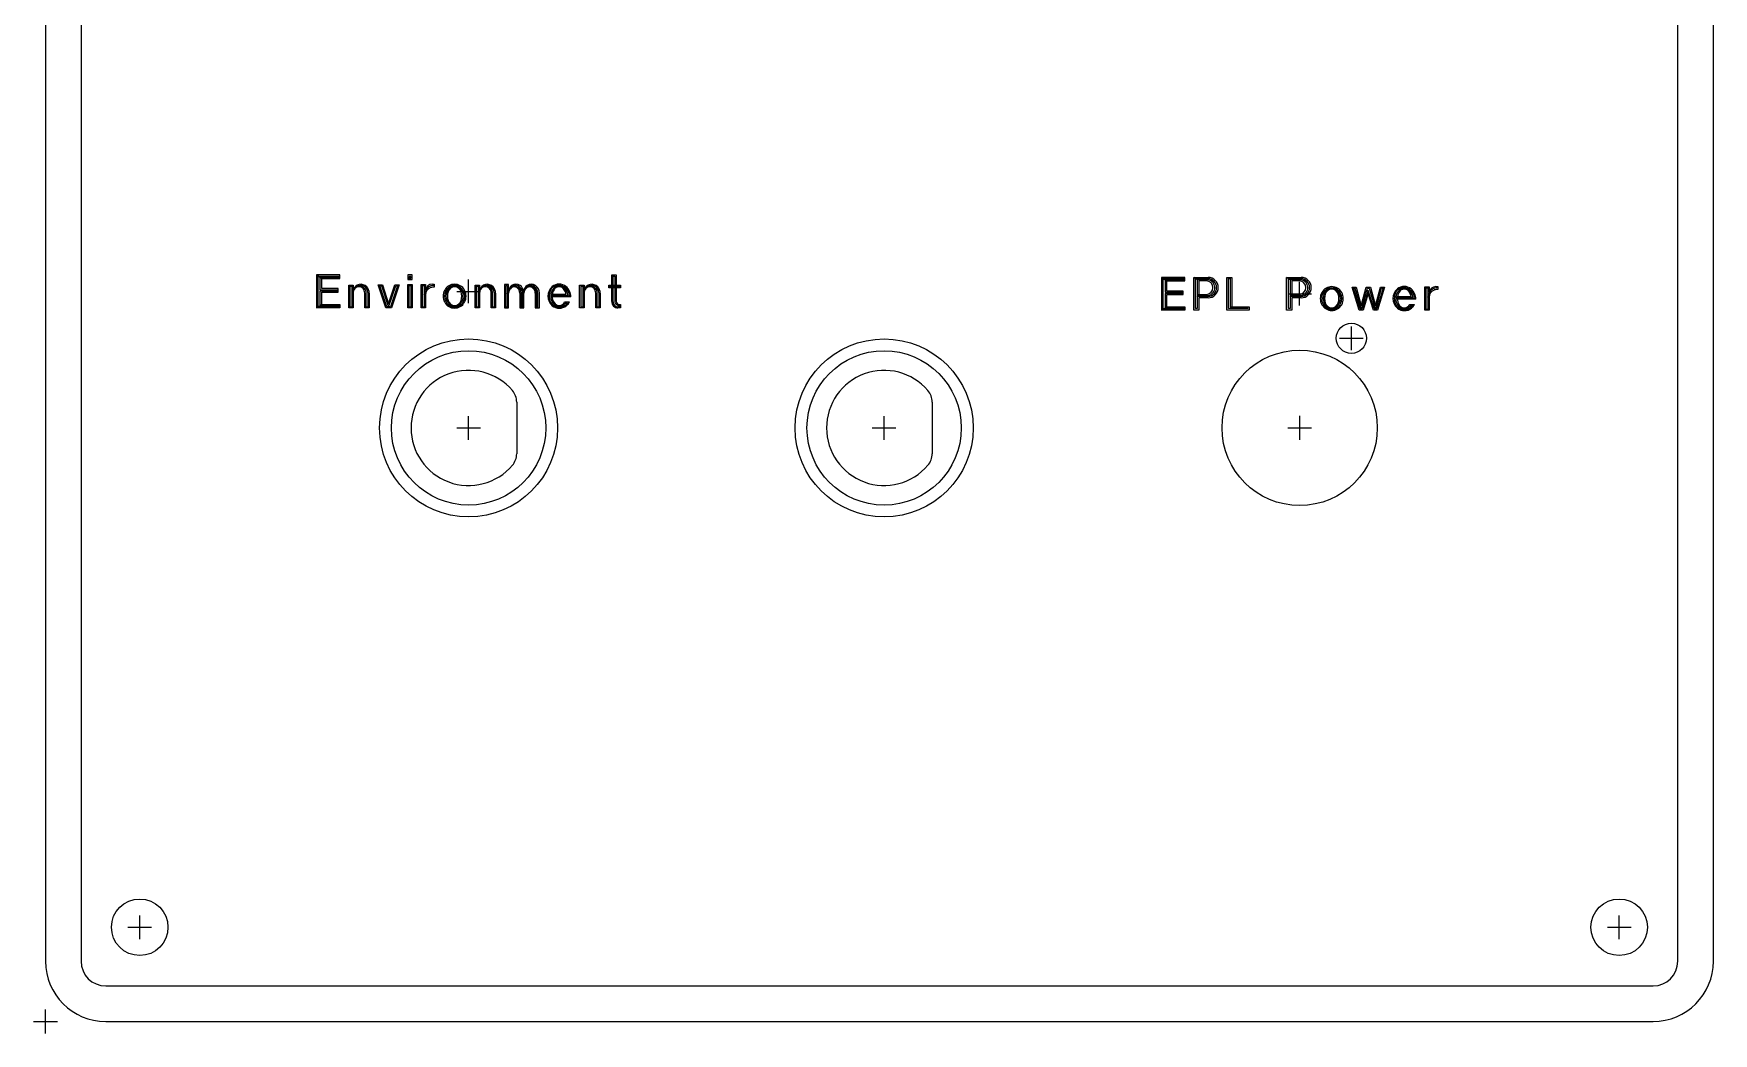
# Model space of a CAD drawing. Header units: millimetres. Extents: x -1 to 140, y -1 to 324.
# Drawn here: x -1 to 140.5, y -1 to 83.2 of the extents above; entities that cross this region are included whole.
import ezdxf

# ---------------------------------------------------------------- set-up
doc = ezdxf.new("R2010")
doc.units = ezdxf.units.MM
doc.layers.add('Contour', color=7, linetype='CONTINUOUS')
doc.layers.add('Engraving', color=7, linetype='CONTINUOUS')

msp = doc.modelspace()

# ---------------------------------------------------------------- linework, layer by layer
at = {"layer": 'Contour', "color": 7, "linetype": 'CONTINUOUS'}
for p, q in [((0, 318.77), (0, 5.08)), ((0, 318.77), (0, 5.08)), ((0, 318.77), (0, 5.08)), ((3, 318.77), (3, 5.08)), ((3, 318.77), (3, 5.08)), ((137.492, 5.08), (137.492, 318.77)), ((137.492, 5.08), (137.492, 318.77)), ((140.492, 5.08), (140.492, 318.77)), ((140.492, 5.08), (140.492, 318.77)), ((140.492, 5.08), (140.492, 318.77)), ((35.64, 60.5), (35.64, 62.5)), ((105.64, 60.301), (105.64, 62.301)), ((34.64, 61.5), (36.64, 61.5)), ((104.64, 61.301), (106.64, 61.301)), ((109.999, 56.55), (109.999, 58.55)), ((108.999, 57.55), (110.999, 57.55)), ((35.64, 49), (35.64, 51)), ((35.64, 49), (35.64, 51)), ((35.64, 49), (35.64, 51)), ((35.64, 49), (35.64, 51)), ((39.69, 52.173), (39.69, 47.827)), ((70.64, 49), (70.64, 51)), ((70.64, 49), (70.64, 51)), ((70.64, 49), (70.64, 51)), ((70.64, 49), (70.64, 51)), ((74.69, 52.173), (74.69, 47.827)), ((105.643, 49.006), (105.643, 51.006)), ((34.64, 50), (36.64, 50)), ((34.64, 50), (36.64, 50)), ((34.64, 50), (36.64, 50)), ((34.64, 50), (36.64, 50)), ((69.64, 50), (71.64, 50)), ((69.64, 50), (71.64, 50)), ((69.64, 50), (71.64, 50)), ((69.64, 50), (71.64, 50)), ((104.643, 50.006), (106.643, 50.006)), ((7.938, 6.938), (7.938, 8.938)), ((132.558, 6.938), (132.558, 8.938)), ((6.938, 7.938), (8.938, 7.938)), ((131.558, 7.938), (133.558, 7.938)), ((3, 5.08), (3, 5.08)), ((3, 5.08), (3, 5.08)), ((5.08, 3), (135.412, 3)), ((5.08, 3), (135.412, 3)), ((135.412, 3), (135.412, 3)), ((135.412, 3), (135.412, 3)), ((-1, 0), (1, 0)), ((0, -1), (0, 1)), ((5.08, 0), (135.412, 0)), ((5.08, 0), (135.412, 0)), ((5.08, 0), (135.412, 0))]:
    msp.add_line(p, q, dxfattribs=at)
for centre, radius in [((109.999, 57.55), 1.27), ((35.64, 50), 7.5), ((70.64, 50), 7.5), ((35.64, 50), 6.5), ((70.64, 50), 6.5), ((105.643, 50.006), 6.54), ((7.938, 7.938), 2.381), ((132.558, 7.938), 2.381)]:
    msp.add_circle(centre, radius, dxfattribs=at)
for centre, radius, start, end in [((35.64, 50), 4.85, 40.42575, -40.42575), ((70.64, 50), 4.85, 40.42575, -40.42575), ((38.19, 52.172), 1.5, 360.0382, 40.43146), ((73.19, 52.172), 1.5, 360.0382, 40.43146), ((38.19, 47.828), 1.5, 319.56854, -0.0382), ((73.19, 47.828), 1.5, 319.56854, -0.0382), ((5.08, 5.08), 5.08, 180, 270), ((5.08, 5.08), 5.08, 180, 270), ((5.08, 5.08), 5.08, 180, 270), ((5.08, 5.08), 2.08, 180, 270), ((5.08, 5.08), 2.08, 180, 270), ((135.412, 5.08), 5.08, -90, 0), ((135.412, 5.08), 2.08, -90, 0), ((135.412, 5.08), 5.08, -90, 0), ((135.412, 5.08), 2.08, -90, 0), ((135.412, 5.08), 5.08, -90, 0)]:
    msp.add_arc(centre, radius, start, end, dxfattribs=at)
at = {"layer": 'Engraving', "color": 255, "linetype": 'CONTINUOUS'}
for p, q in [((22.977, 62.796), (22.833, 62.882)), ((22.833, 62.882), (22.833, 60.119)), ((24.79, 62.882), (22.833, 62.882)), ((22.833, 62.882), (23.265, 62.594)), ((23.265, 62.594), (22.833, 62.882)), ((22.977, 62.796), (24.704, 62.796)), ((22.977, 60.205), (22.977, 62.796)), ((24.704, 62.681), (23.121, 62.681)), ((23.121, 62.681), (23.121, 61.644)), ((23.265, 61.731), (23.265, 62.594)), ((23.265, 62.594), (24.79, 62.594)), ((24.704, 62.796), (24.704, 62.681)), ((24.79, 62.594), (24.79, 62.882)), ((30.892, 62.882), (30.518, 62.882)), ((30.518, 62.882), (30.518, 62.508)), ((30.633, 62.623), (30.518, 62.508)), ((30.518, 62.508), (30.892, 62.508)), ((30.777, 62.767), (30.633, 62.767)), ((30.633, 62.767), (30.633, 62.623)), ((30.633, 62.623), (30.777, 62.623)), ((30.777, 62.623), (30.777, 62.767)), ((30.892, 62.508), (30.892, 62.882)), ((47.815, 62.796), (47.7, 62.882)), ((47.7, 62.882), (48.074, 62.882)), ((47.7, 60.637), (47.7, 62.882)), ((47.815, 62.796), (47.959, 62.796)), ((47.815, 60.608), (47.815, 62.796)), ((47.959, 62.796), (47.959, 60.666)), ((48.074, 62.882), (48.074, 60.666)), ((94.157, 62.597), (94.013, 62.683)), ((94.013, 62.683), (94.013, 59.92)), ((95.97, 62.683), (94.013, 62.683)), ((94.013, 62.683), (94.445, 62.395)), ((94.445, 62.395), (94.013, 62.683)), ((94.157, 62.597), (95.884, 62.597)), ((94.157, 60.006), (94.157, 62.597)), ((95.884, 62.482), (94.301, 62.482)), ((94.301, 62.482), (94.301, 61.445)), ((94.445, 61.532), (94.445, 62.395)), ((94.445, 62.395), (95.97, 62.395)), ((95.884, 62.597), (95.884, 62.482)), ((95.97, 62.395), (95.97, 62.683)), ((97.006, 62.482), (96.719, 62.683)), ((96.719, 62.683), (97.927, 62.683)), ((96.719, 59.92), (96.719, 62.683)), ((96.863, 60.064), (96.863, 62.568)), ((96.863, 62.568), (97.927, 62.568)), ((97.006, 62.482), (97.006, 60.064)), ((97.899, 62.482), (97.006, 62.482)), ((97.784, 62.395), (97.15, 62.395)), ((97.15, 62.395), (97.15, 61.244)), ((99.51, 59.92), (99.51, 62.683)), ((99.51, 62.683), (99.942, 62.683)), ((99.654, 60.064), (99.654, 62.597)), ((99.654, 62.597), (99.798, 62.597)), ((99.798, 62.597), (99.798, 60.208)), ((99.942, 62.683), (99.942, 60.208)), ((104.835, 62.482), (104.547, 62.683)), ((104.547, 62.683), (105.756, 62.683)), ((104.547, 59.92), (104.547, 62.683)), ((104.691, 60.064), (104.691, 62.568)), ((104.691, 62.568), (105.756, 62.568)), ((104.835, 62.482), (104.835, 60.064)), ((105.727, 62.482), (104.835, 62.482)), ((105.612, 62.395), (104.979, 62.395)), ((104.979, 62.395), (104.979, 61.244)), ((23.121, 61.644), (24.589, 61.644)), ((24.589, 61.529), (23.121, 61.529)), ((23.121, 61.529), (23.121, 60.32)), ((24.646, 61.731), (23.265, 61.731)), ((23.265, 60.407), (23.265, 61.443)), ((23.265, 61.443), (24.646, 61.443)), ((24.589, 61.644), (24.589, 61.529)), ((24.646, 61.443), (24.646, 61.731)), ((25.539, 60.119), (25.539, 62.019)), ((25.539, 62.019), (25.913, 62.019)), ((25.654, 60.177), (25.654, 61.932)), ((25.654, 61.932), (25.798, 61.932)), ((25.798, 61.932), (25.913, 62.019)), ((25.798, 61.932), (25.798, 60.177)), ((25.913, 62.019), (25.913, 60.119)), ((25.913, 62.019), (25.913, 61.616)), ((26.891, 60.119), (26.891, 61.357)), ((27.006, 60.177), (27.006, 61.414)), ((27.15, 61.414), (27.15, 60.177)), ((27.265, 61.357), (27.265, 60.119)), ((28.676, 60.119), (28.014, 62.047)), ((28.014, 62.047), (28.388, 62.047)), ((28.762, 60.205), (28.158, 61.961)), ((28.158, 61.961), (28.302, 61.961)), ((28.302, 61.961), (28.388, 62.047)), ((28.302, 61.961), (28.848, 60.349)), ((28.388, 62.047), (28.906, 60.464)), ((28.906, 60.464), (29.424, 62.047)), ((28.964, 60.349), (29.51, 61.961)), ((29.654, 61.961), (29.05, 60.205)), ((29.798, 62.047), (29.136, 60.119)), ((29.424, 62.047), (29.798, 62.047)), ((29.51, 61.961), (29.654, 61.961)), ((30.518, 60.119), (30.518, 62.076)), ((30.518, 62.076), (30.892, 62.076)), ((30.633, 60.177), (30.633, 61.99)), ((30.633, 61.99), (30.777, 61.99)), ((30.777, 61.99), (30.892, 62.076)), ((30.777, 61.99), (30.777, 60.177)), ((30.892, 62.076), (30.892, 60.119)), ((31.64, 60.119), (31.64, 62.076)), ((31.64, 62.076), (32.014, 62.076)), ((31.755, 60.177), (31.755, 61.99)), ((31.755, 61.99), (31.899, 61.99)), ((31.899, 61.99), (31.899, 60.177)), ((31.899, 61.99), (31.899, 61.213)), ((31.899, 61.213), (32.072, 61.616)), ((32.014, 62.076), (32.014, 61.616)), ((32.014, 61.213), (32.014, 60.119)), ((32.59, 62.105), (32.734, 62.105)), ((32.648, 61.99), (32.734, 62.105)), ((32.734, 62.105), (32.734, 61.846)), ((33.712, 61.529), (33.626, 61.616)), ((33.626, 61.616), (33.914, 61.472)), ((34, 61.788), (33.712, 61.529)), ((36.188, 60.119), (36.188, 62.019)), ((36.188, 62.019), (36.562, 62.019)), ((36.303, 60.177), (36.303, 61.932)), ((36.303, 61.932), (36.447, 61.932)), ((36.447, 61.932), (36.562, 62.019)), ((36.447, 61.932), (36.447, 60.177)), ((36.562, 62.019), (36.562, 60.119)), ((36.562, 62.019), (36.562, 61.616)), ((37.54, 60.119), (37.54, 61.357)), ((37.656, 60.177), (37.656, 61.414)), ((37.799, 61.414), (37.799, 60.177)), ((37.915, 61.357), (37.915, 60.119)), ((39.008, 62.076), (38.663, 62.076)), ((38.663, 62.076), (38.663, 60.119)), ((38.778, 60.177), (38.778, 61.99)), ((38.778, 61.99), (38.893, 61.99)), ((38.893, 61.99), (38.893, 60.177)), ((38.893, 61.99), (38.893, 61.299)), ((38.893, 61.299), (39.037, 61.616)), ((39.008, 61.616), (39.008, 62.076)), ((39.008, 60.119), (39.008, 61.357)), ((39.958, 61.357), (39.958, 60.119)), ((40.073, 61.357), (40.073, 60.177)), ((40.188, 60.177), (40.188, 61.299)), ((40.303, 60.119), (40.303, 61.357)), ((41.253, 61.357), (41.253, 60.119)), ((41.368, 61.357), (41.368, 60.177)), ((41.483, 60.177), (41.483, 61.357)), ((41.599, 60.119), (41.599, 61.357)), ((42.692, 61.098), (42.692, 61.27)), ((42.692, 61.27), (43.843, 61.27)), ((44.131, 61.098), (42.692, 61.098)), ((44.246, 61.04), (42.692, 61.04)), ((42.75, 61.184), (43.987, 61.184)), ((44.995, 60.119), (44.995, 62.019)), ((44.995, 62.019), (45.369, 62.019)), ((45.11, 60.177), (45.11, 61.932)), ((45.11, 61.932), (45.254, 61.932)), ((45.254, 61.932), (45.369, 62.019)), ((45.254, 61.932), (45.254, 60.177)), ((45.369, 62.019), (45.369, 60.119)), ((45.369, 62.019), (45.369, 61.616)), ((46.347, 60.119), (46.347, 61.357)), ((46.463, 60.177), (46.463, 61.414)), ((46.606, 61.414), (46.606, 60.177)), ((46.722, 61.357), (46.722, 60.119)), ((47.441, 61.788), (47.441, 62.019)), ((47.441, 62.019), (48.448, 62.019)), ((48.448, 61.788), (47.441, 61.788)), ((47.499, 61.903), (48.362, 61.903)), ((48.362, 61.903), (48.448, 62.019)), ((48.448, 62.019), (48.448, 61.788)), ((94.301, 61.445), (95.769, 61.445)), ((95.769, 61.33), (94.301, 61.33)), ((94.301, 61.33), (94.301, 60.121)), ((95.826, 61.532), (94.445, 61.532)), ((94.445, 60.208), (94.445, 61.244)), ((94.445, 61.244), (95.826, 61.244)), ((95.769, 61.445), (95.769, 61.33)), ((95.826, 61.244), (95.826, 61.532)), ((97.006, 61.071), (97.15, 61.244)), ((97.927, 61.071), (97.006, 61.071)), ((97.15, 61.244), (97.784, 61.244)), ((97.15, 61.244), (97.15, 61.158)), ((97.15, 61.158), (97.956, 61.158)), ((97.927, 60.956), (97.15, 60.956)), ((97.15, 60.956), (97.15, 59.92)), ((104.835, 61.071), (104.979, 61.244)), ((105.756, 61.071), (104.835, 61.071)), ((104.979, 61.244), (105.612, 61.244)), ((104.979, 61.244), (104.979, 61.158)), ((104.979, 61.158), (105.785, 61.158)), ((105.756, 60.956), (104.979, 60.956)), ((104.979, 60.956), (104.979, 59.92)), ((107.598, 61.33), (107.512, 61.417)), ((107.512, 61.417), (107.799, 61.273)), ((107.886, 61.589), (107.598, 61.33)), ((110.649, 59.92), (110.073, 61.848)), ((110.073, 61.848), (110.39, 61.848)), ((110.706, 60.035), (110.188, 61.762)), ((110.188, 61.762), (110.303, 61.762)), ((110.303, 61.762), (110.39, 61.848)), ((110.303, 61.762), (110.764, 60.15)), ((110.39, 61.848), (110.821, 60.294)), ((110.821, 60.294), (111.253, 61.848)), ((110.879, 60.15), (111.368, 61.762)), ((111.426, 61.589), (110.937, 60.035)), ((111.426, 61.33), (110.994, 59.92)), ((111.253, 61.848), (111.599, 61.848)), ((111.368, 61.762), (111.483, 61.762)), ((111.915, 60.035), (111.426, 61.589)), ((111.858, 59.92), (111.426, 61.33)), ((111.483, 61.762), (111.973, 60.15)), ((111.599, 61.848), (112.03, 60.294)), ((112.03, 60.294), (112.462, 61.848)), ((112.088, 60.15), (112.548, 61.762)), ((112.663, 61.762), (112.145, 60.035)), ((112.779, 61.848), (112.203, 59.92)), ((112.462, 61.848), (112.779, 61.848)), ((112.548, 61.762), (112.663, 61.762)), ((113.872, 60.899), (113.872, 61.071)), ((113.872, 61.071), (115.023, 61.071)), ((115.311, 60.899), (113.872, 60.899)), ((113.93, 60.985), (115.167, 60.985)), ((116.175, 59.92), (116.175, 61.877)), ((116.175, 61.877), (116.549, 61.877)), ((116.29, 59.978), (116.29, 61.791)), ((116.29, 61.791), (116.434, 61.791)), ((116.434, 61.791), (116.434, 59.978)), ((116.434, 61.791), (116.434, 61.014)), ((116.434, 61.014), (116.606, 61.417)), ((116.549, 61.877), (116.549, 61.417)), ((116.549, 61.014), (116.549, 59.92)), ((117.125, 61.906), (117.268, 61.906)), ((117.182, 61.791), (117.268, 61.906)), ((117.268, 61.906), (117.268, 61.647)), ((22.833, 60.119), (23.265, 60.407)), ((22.833, 60.119), (23.265, 60.407)), ((24.79, 60.119), (22.833, 60.119)), ((24.733, 60.205), (22.977, 60.205)), ((23.121, 60.32), (24.733, 60.32)), ((23.265, 60.407), (24.79, 60.407)), ((24.733, 60.32), (24.733, 60.205)), ((24.79, 60.407), (24.79, 60.119)), ((25.913, 60.119), (25.539, 60.119)), ((25.798, 60.177), (25.654, 60.177)), ((27.265, 60.119), (26.891, 60.119)), ((27.15, 60.177), (27.006, 60.177)), ((29.136, 60.119), (28.676, 60.119)), ((29.05, 60.205), (28.762, 60.205)), ((28.848, 60.349), (28.964, 60.349)), ((30.892, 60.119), (30.518, 60.119)), ((30.777, 60.177), (30.633, 60.177)), ((32.014, 60.119), (31.64, 60.119)), ((31.899, 60.177), (31.755, 60.177)), ((36.562, 60.119), (36.188, 60.119)), ((36.447, 60.177), (36.303, 60.177)), ((37.915, 60.119), (37.54, 60.119)), ((37.799, 60.177), (37.656, 60.177)), ((38.663, 60.119), (39.008, 60.119)), ((38.893, 60.177), (38.778, 60.177)), ((39.958, 60.119), (40.303, 60.119)), ((40.073, 60.177), (40.188, 60.177)), ((41.253, 60.119), (41.599, 60.119)), ((41.368, 60.177), (41.483, 60.177)), ((43.728, 60.608), (44.131, 60.608)), ((43.815, 60.522), (43.959, 60.522)), ((45.369, 60.119), (44.995, 60.119)), ((45.254, 60.177), (45.11, 60.177)), ((46.722, 60.119), (46.347, 60.119)), ((46.606, 60.177), (46.463, 60.177)), ((48.333, 60.205), (48.218, 60.205)), ((48.448, 60.119), (48.218, 60.119)), ((48.333, 60.407), (48.448, 60.407)), ((48.333, 60.32), (48.333, 60.205)), ((48.448, 60.407), (48.448, 60.119)), ((94.013, 59.92), (94.445, 60.208)), ((94.013, 59.92), (94.445, 60.208)), ((95.97, 59.92), (94.013, 59.92)), ((95.913, 60.006), (94.157, 60.006)), ((94.301, 60.121), (95.913, 60.121)), ((94.445, 60.208), (95.97, 60.208)), ((95.913, 60.121), (95.913, 60.006)), ((95.97, 60.208), (95.97, 59.92)), ((97.15, 59.92), (96.719, 59.92)), ((97.006, 60.064), (96.863, 60.064)), ((101.381, 59.92), (99.51, 59.92)), ((101.295, 60.064), (99.654, 60.064)), ((99.798, 60.208), (101.381, 60.208)), ((101.381, 60.208), (101.381, 59.92)), ((104.979, 59.92), (104.547, 59.92)), ((104.835, 60.064), (104.691, 60.064)), ((110.994, 59.92), (110.649, 59.92)), ((110.937, 60.035), (110.706, 60.035)), ((110.764, 60.15), (110.879, 60.15)), ((112.203, 59.92), (111.858, 59.92)), ((112.145, 60.035), (111.915, 60.035)), ((111.973, 60.15), (112.088, 60.15)), ((115.426, 60.841), (113.872, 60.841)), ((114.908, 60.409), (115.311, 60.409)), ((114.995, 60.323), (115.139, 60.323)), ((116.549, 59.92), (116.175, 59.92)), ((116.434, 59.978), (116.29, 59.978))]:
    msp.add_line(p, q, dxfattribs=at)
for centre, radius, start, end in [((97.76, 61.82), 0.576, -87.61406, 87.60991), ((97.835, 61.816), 0.669, -79.58026, 84.51095), ((97.927, 61.82), 0.863, 270, 90), ((97.9, 61.82), 0.748, 272.06451, 87.93273), ((105.588, 61.82), 0.576, -87.61406, 87.60991), ((105.664, 61.816), 0.669, -79.58026, 84.59621), ((105.756, 61.82), 0.863, 270, 90), ((105.729, 61.82), 0.748, 272.06451, 87.93273), ((26.473, 61.41), 0.563, 118.88658, -174.59347), ((26.562, 61.419), 0.678, 402.25096, 163.11465), ((26.462, 61.36), 0.549, 137.50878, 180.31309), ((26.402, 61.415), 0.468, 42.48788, 137.51212), ((26.54, 61.396), 0.61, 361.6902, 123.76823), ((26.479, 61.414), 0.527, 0, 79.5006), ((26.342, 61.36), 0.549, -0.31309, 42.49122), ((26.503, 61.359), 0.762, 359.84962, 42.60742), ((32.587, 61.525), 0.58, 449.70365, 170.97603), ((32.649, 61.215), 0.635, 108.63458, 180.18046), ((32.644, 61.365), 0.625, 449.63331, 156.3076), ((32.651, 61.231), 0.621, 82.31384, 109.28134), ((34.555, 61.098), 1.064, 150.85645, -150.85645), ((34.575, 61.098), 0.965, 153.46151, 206.5916), ((34.461, 61.143), 0.96, 389.55958, 150.46988), ((34.461, 61.192), 0.82, 24.25322, 155.77544), ((34.726, 61.112), 0.992, 137.04249, 222.95751), ((35.136, 61.098), 1.278, 162.98297, -162.94011), ((34.461, 61.305), 0.572, 376.97752, 163.02248), ((34.461, 61.252), 0.706, 49.36351, 130.69799), ((34.195, 61.112), 0.992, -42.95751, 42.95751), ((33.786, 61.098), 1.278, 342.94011, 17.01703), ((34.346, 61.098), 0.965, -26.5916, 26.53849), ((34.366, 61.098), 1.064, 330.85645, 29.14355), ((37.122, 61.41), 0.563, 118.88658, -174.59347), ((37.211, 61.419), 0.678, 402.25096, 163.11465), ((37.111, 61.36), 0.549, 137.50878, 180.31309), ((37.051, 61.415), 0.468, 42.48788, 137.51212), ((37.189, 61.396), 0.61, 361.6902, 123.76823), ((37.129, 61.414), 0.527, 0, 79.60758), ((36.991, 61.36), 0.549, -0.31309, 42.49122), ((37.153, 61.358), 0.762, 359.92481, 42.71364), ((39.716, 61.337), 0.761, 120.91212, 158.4922), ((39.688, 61.422), 0.707, 126.54574, 164.07686), ((39.551, 61.354), 0.543, 481.52458, 179.68345), ((39.532, 61.397), 0.541, 441.3907, 156.13424), ((39.627, 61.506), 0.603, 53.35807, 126.64193), ((39.483, 61.467), 0.411, 418.31949, 121.68051), ((39.553, 61.417), 0.616, 61.93845, 111.69789), ((39.488, 61.361), 0.585, 359.60824, 77.65194), ((39.415, 61.354), 0.543, 360.31655, 58.47542), ((39.46, 61.341), 0.729, -3.30187, 58.29464), ((39.496, 61.351), 0.806, 14.88105, 52.46175), ((41.696, 60.835), 1.578, 135.95013, 162.89727), ((41.622, 60.869), 1.497, 503.47456, 163.30809), ((41.054, 61.352), 0.806, 127.63797, 165.18767), ((40.846, 61.354), 0.543, 481.52458, 179.68345), ((40.836, 61.357), 0.58, 442.86272, 135.97813), ((40.922, 61.506), 0.603, 53.35807, 126.64193), ((40.862, 61.538), 0.495, 47.53935, 127.28642), ((40.778, 61.467), 0.411, 418.31949, 121.68051), ((40.783, 61.361), 0.585, 359.60824, 77.65194), ((40.71, 61.354), 0.543, 360.31655, 58.47542), ((40.672, 61.279), 0.815, 5.49367, 49.97836), ((40.808, 61.357), 0.791, 0, 53.17357), ((43.373, 61.098), 1.055, 130.22998, -130.19491), ((43.663, 61.098), 1.235, 166.56021, -166.51509), ((43.24, 61.229), 0.793, 414.54631, 168.66175), ((43.558, 61.098), 0.999, 136.29827, 223.74318), ((43.723, 61.098), 1.042, 148.38529, 211.66153), ((43.268, 61.212), 0.9, 410.23523, 129.81373), ((43.267, 61.281), 0.665, 46.09702, 130.36782), ((43.268, 61.379), 0.507, 31.52603, 148.47397), ((43.218, 61.1), 0.913, 359.87449, 58.12105), ((42.79, 61.082), 1.07, 10.12279, 31.69875), ((43.184, 61.169), 0.803, 1.07016, 47.37125), ((43.113, 61.037), 1.133, 360.15171, 49.87058), ((45.929, 61.41), 0.563, 118.88658, -174.59347), ((46.018, 61.419), 0.678, 402.25096, 163.11465), ((45.918, 61.36), 0.549, 137.50878, 180.31309), ((45.859, 61.415), 0.468, 42.48788, 137.59471), ((45.996, 61.396), 0.61, 361.6902, 123.76823), ((45.936, 61.414), 0.527, 0, 79.60758), ((45.798, 61.361), 0.549, -0.41745, 42.34385), ((45.96, 61.358), 0.762, 359.92481, 42.71364), ((108.441, 60.899), 1.064, 150.85645, -150.85645), ((108.461, 60.899), 0.965, 153.46151, 206.5916), ((108.347, 60.944), 0.96, 389.55958, 150.46988), ((108.347, 60.993), 0.82, 24.25322, 155.77544), ((108.612, 60.913), 0.992, 137.04249, 222.95751), ((109.021, 60.899), 1.278, 162.98297, -162.94011), ((108.346, 61.106), 0.572, 376.97752, 163.02248), ((108.347, 61.053), 0.706, 49.36351, 130.69799), ((108.081, 60.913), 0.992, -42.95751, 42.95751), ((107.671, 60.899), 1.278, 342.94011, 17.01703), ((108.232, 60.899), 0.965, -26.5916, 26.53849), ((108.252, 60.899), 1.064, 330.85645, 29.14355), ((114.553, 60.899), 1.055, 130.22998, -130.19491), ((114.843, 60.899), 1.235, 166.56021, -166.51509), ((114.42, 61.03), 0.793, 414.54631, 168.66175), ((114.738, 60.899), 0.999, 136.29827, 223.74318), ((114.903, 60.899), 1.042, 148.38529, 211.66153), ((114.448, 61.013), 0.9, 410.23523, 129.81373), ((114.447, 61.082), 0.665, 46.09702, 130.36782), ((114.448, 61.18), 0.507, 31.52603, 148.47397), ((114.398, 60.901), 0.913, 359.87449, 58.12105), ((113.97, 60.883), 1.07, 10.12279, 31.69875), ((114.364, 60.97), 0.803, 1.07016, 47.37125), ((114.293, 60.838), 1.133, 360.15171, 49.87058), ((117.122, 61.326), 0.58, 449.70365, 170.97603), ((117.184, 61.016), 0.635, 108.63458, 180.18046), ((117.178, 61.166), 0.625, 449.63331, 156.3076), ((117.185, 61.032), 0.621, 82.31384, 109.19418), ((34.461, 61.053), 0.959, 209.53012, -29.55958), ((34.461, 60.973), 0.809, -157.71226, -22.31461), ((34.461, 60.89), 0.572, 196.97752, -16.97752), ((34.461, 60.905), 0.658, -134.50715, -45.55505), ((43.272, 60.984), 0.828, 192.12374, -33.9204), ((43.282, 60.999), 0.921, 230.1546, -50.1546), ((43.267, 60.818), 0.507, -148.22222, -24.49076), ((43.27, 60.878), 0.64, -132.65882, -51.27039), ((42.983, 61.21), 1.08, -50.41187, -39.58813), ((43.172, 61.13), 1.092, 309.87276, -28.5602), ((48.215, 60.634), 0.515, 179.66624, -89.66624), ((48.216, 60.606), 0.401, 179.71424, -89.71424), ((48.304, 60.664), 0.345, 179.66785, 274.81877), ((48.332, 60.665), 0.258, 179.77792, 270.22208), ((108.347, 60.854), 0.959, 209.53012, -29.55958), ((108.347, 60.774), 0.809, -157.71226, -22.31461), ((108.346, 60.691), 0.572, 196.97752, -16.97752), ((108.347, 60.706), 0.658, -134.50715, -45.55505), ((114.452, 60.785), 0.828, 192.12374, -33.9204), ((114.462, 60.8), 0.921, 230.1546, -50.1546), ((114.447, 60.619), 0.507, -148.22222, -24.49076), ((114.45, 60.679), 0.64, -132.65882, -51.27039), ((114.163, 61.011), 1.08, -50.41187, -39.58813), ((114.352, 60.931), 1.092, 309.87276, -28.5602)]:
    msp.add_arc(centre, radius, start, end, dxfattribs=at)

doc.saveas('drawing.dxf')
